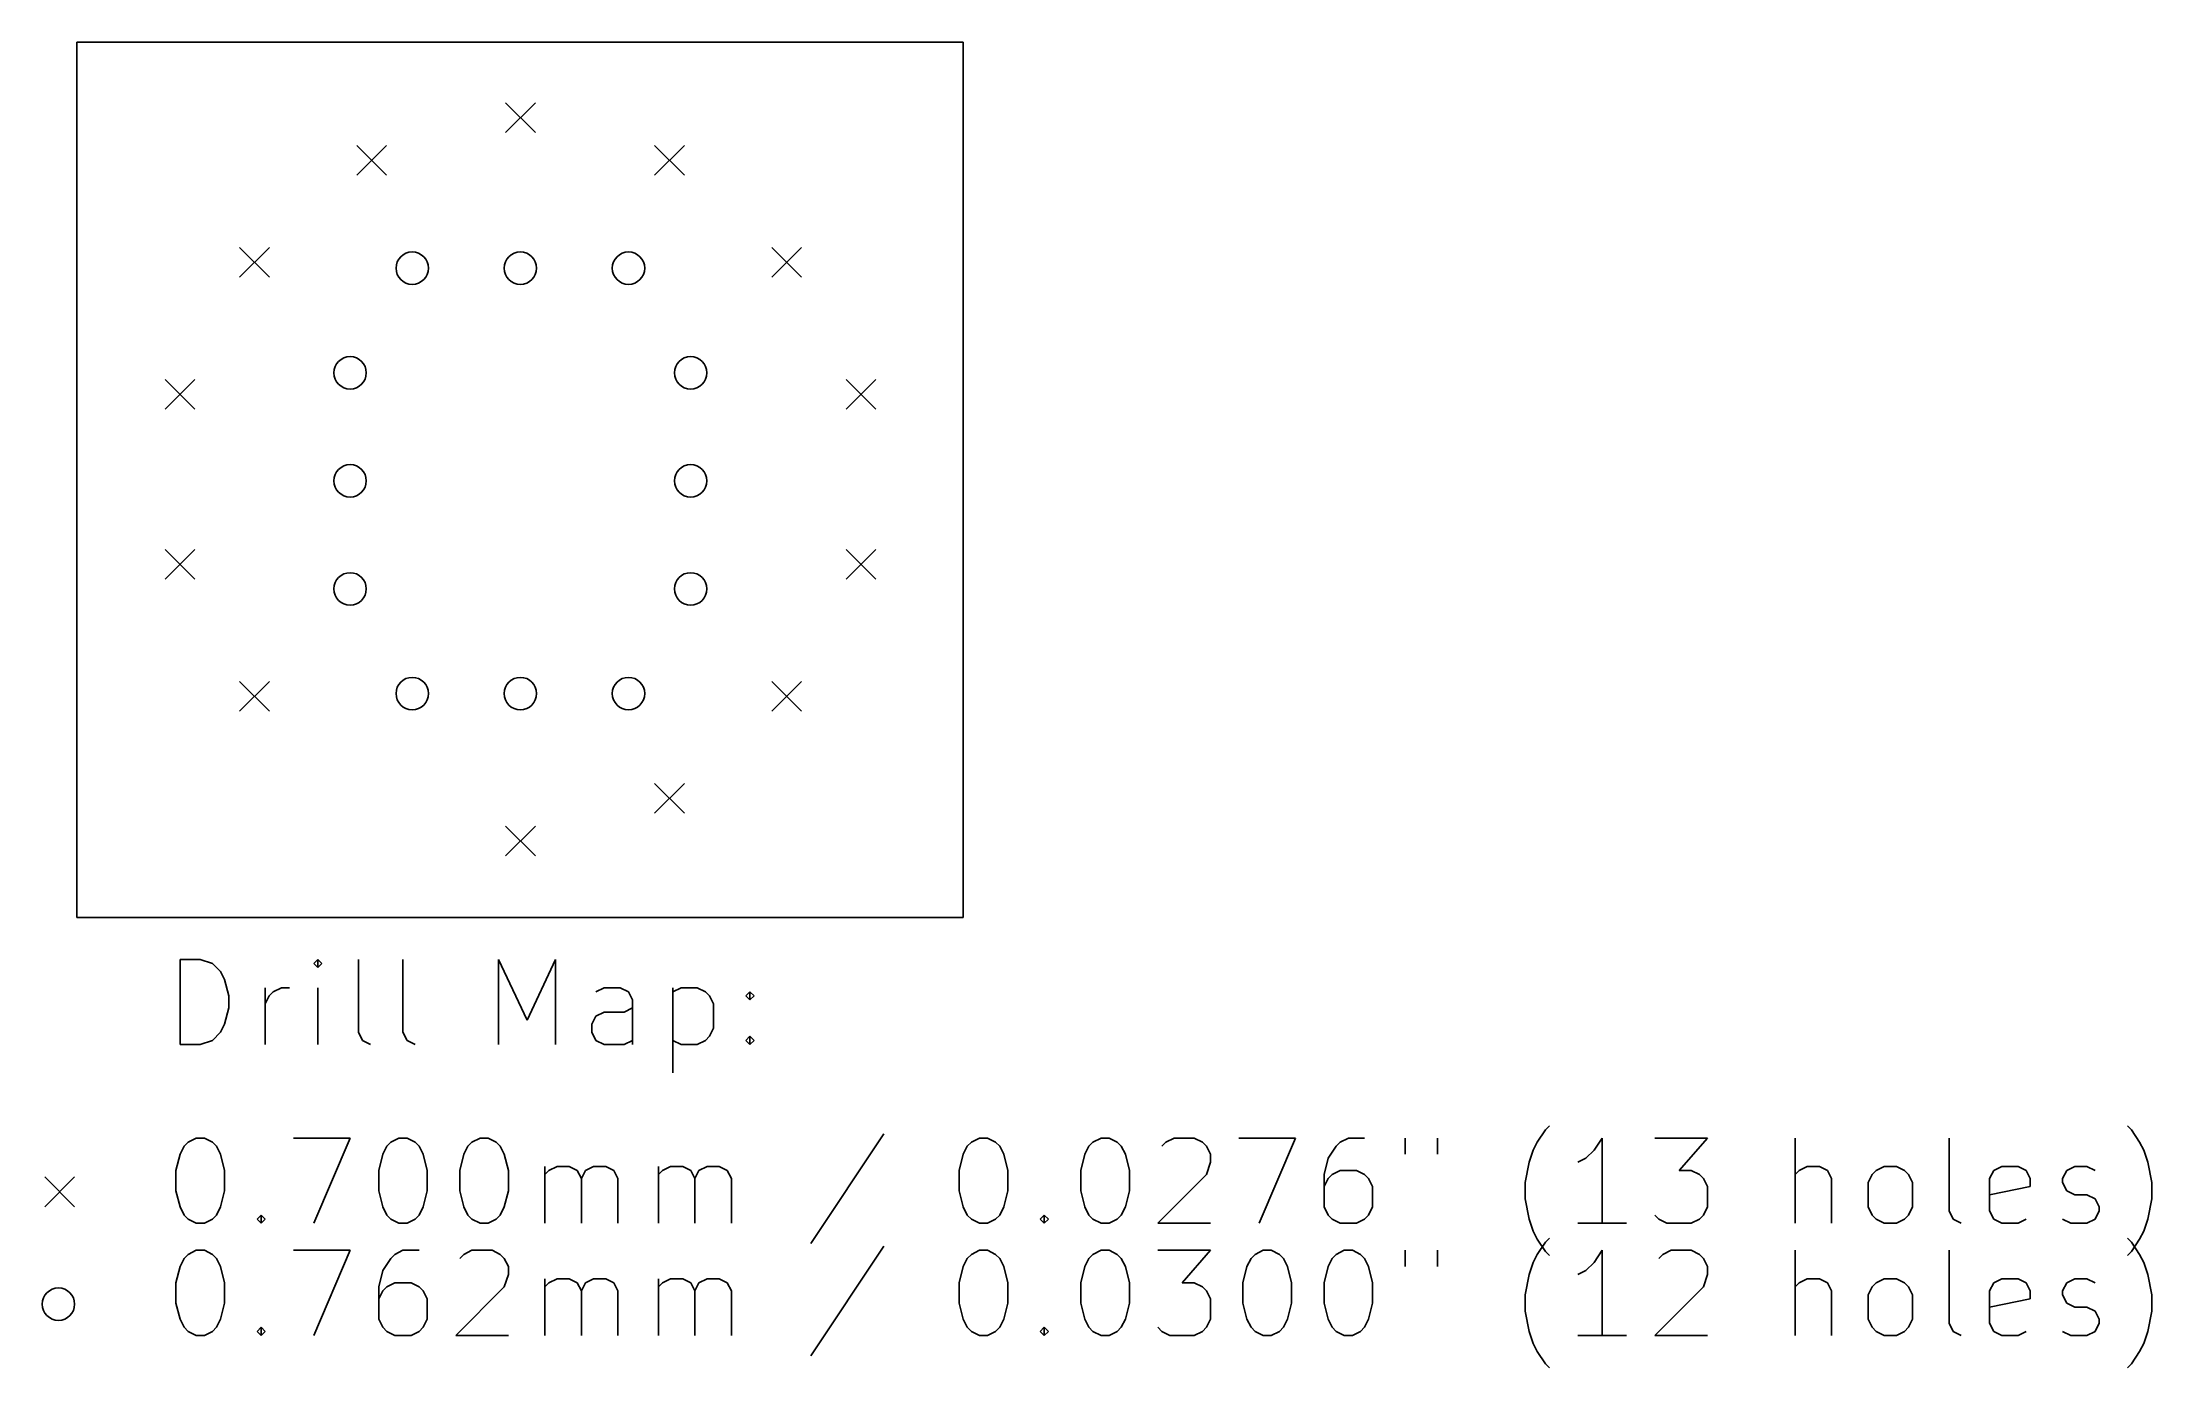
# Model space of a CAD drawing. Extents: x 5.68 to 7.63, y -5.19 to -3.96.
import ezdxf

# ---------------------------------------------------------------- set-up
doc = ezdxf.new("R2010")
doc.units = 0
doc.header["$MEASUREMENT"] = 0
doc.layers.add('BLACK', color=7, linetype='CONTINUOUS')

msp = doc.modelspace()

# ---------------------------------------------------------------- linework, layer by layer
at = {"layer": 'BLACK', "linetype": 'CONTINUOUS'}
for p, q in [((5.71, -3.96), (6.53, -3.96)), ((5.71, -4.77), (5.71, -3.96)), ((6.53, -3.96), (6.53, -4.77)), ((6.10669, -4.01614), (6.13425, -4.0437)), ((6.13425, -4.01614), (6.10669, -4.0437)), ((5.9689, -4.05551), (5.99646, -4.08307)), ((5.99646, -4.05551), (5.9689, -4.08307)), ((6.24449, -4.05551), (6.27205, -4.08307)), ((6.27205, -4.05551), (6.24449, -4.08307)), ((5.86063, -4.15), (5.88819, -4.17756)), ((5.88819, -4.15), (5.86063, -4.17756)), ((6.35276, -4.15), (6.38031, -4.17756)), ((6.38031, -4.15), (6.35276, -4.17756)), ((5.79173, -4.27205), (5.81929, -4.29961)), ((5.81929, -4.27205), (5.79173, -4.29961)), ((6.42165, -4.27205), (6.44921, -4.29961)), ((6.44921, -4.27205), (6.42165, -4.29961)), ((5.79173, -4.42953), (5.81929, -4.45709)), ((5.81929, -4.42953), (5.79173, -4.45709)), ((6.42165, -4.42953), (6.44921, -4.45709)), ((6.44921, -4.42953), (6.42165, -4.45709)), ((5.86063, -4.55157), (5.88819, -4.57913)), ((5.88819, -4.55157), (5.86063, -4.57913)), ((6.35276, -4.55157), (6.38031, -4.57913)), ((6.38031, -4.55157), (6.35276, -4.57913)), ((6.24449, -4.64606), (6.27205, -4.67362)), ((6.27205, -4.64606), (6.24449, -4.67362)), ((6.10669, -4.68543), (6.13425, -4.71299)), ((6.13425, -4.68543), (6.10669, -4.71299)), ((6.53, -4.77), (5.71, -4.77)), ((5.80552, -4.88751), (5.80552, -4.80877)), ((5.80552, -4.80877), (5.82427, -4.80877)), ((5.82427, -4.80877), (5.83552, -4.81252)), ((5.83552, -4.81252), (5.84301, -4.82002)), ((5.933, -4.80877), (5.92925, -4.81252)), ((5.92925, -4.81252), (5.933, -4.81627)), ((5.93675, -4.81252), (5.933, -4.80877)), ((5.933, -4.80877), (5.933, -4.81627)), ((5.933, -4.81627), (5.93675, -4.81252)), ((5.9705, -4.87626), (5.9705, -4.80877)), ((6.01174, -4.87626), (6.01174, -4.80877)), ((6.10023, -4.88751), (6.10023, -4.80877)), ((6.10023, -4.80877), (6.12648, -4.86501)), ((6.12648, -4.86501), (6.15273, -4.80877)), ((6.15273, -4.80877), (6.15273, -4.88751)), ((5.84301, -4.82002), (5.84676, -4.82752)), ((5.84676, -4.82752), (5.85051, -4.84252)), ((5.88426, -4.88751), (5.88426, -4.83502)), ((5.88801, -4.84252), (5.89176, -4.83877)), ((5.89176, -4.83877), (5.89926, -4.83502)), ((5.89926, -4.83502), (5.90676, -4.83502)), ((5.933, -4.88751), (5.933, -4.83502)), ((6.19772, -4.83502), (6.19022, -4.83877)), ((6.21272, -4.83502), (6.19772, -4.83502)), ((6.22022, -4.83877), (6.21272, -4.83502)), ((6.22397, -4.84627), (6.22022, -4.83877)), ((6.26146, -4.83502), (6.26146, -4.91376)), ((6.26146, -4.83877), (6.26896, -4.83502)), ((6.26896, -4.83502), (6.28396, -4.83502)), ((6.28396, -4.83502), (6.29146, -4.83877)), ((6.29146, -4.83877), (6.29521, -4.84252)), ((6.32895, -4.84252), (6.3327, -4.83877)), ((6.3327, -4.83877), (6.33645, -4.84252)), ((6.3327, -4.83877), (6.3327, -4.84627)), ((5.85051, -4.85376), (5.84676, -4.86876)), ((5.85051, -4.84252), (5.85051, -4.85376)), ((5.88426, -4.85001), (5.88801, -4.84252)), ((6.19022, -4.86126), (6.19772, -4.85751)), ((6.19772, -4.85751), (6.21647, -4.85751)), ((6.21647, -4.85751), (6.22397, -4.85376)), ((6.22397, -4.88751), (6.22397, -4.84627)), ((6.29521, -4.84252), (6.29896, -4.85001)), ((6.29896, -4.85001), (6.29896, -4.87251)), ((6.3327, -4.84627), (6.32895, -4.84252)), ((6.33645, -4.84252), (6.3327, -4.84627)), ((5.84301, -4.87626), (5.83552, -4.88376)), ((5.84676, -4.86876), (5.84301, -4.87626)), ((5.97425, -4.88376), (5.9705, -4.87626)), ((6.01549, -4.88376), (6.01174, -4.87626)), ((6.18647, -4.86876), (6.19022, -4.86126)), ((6.18647, -4.87626), (6.18647, -4.86876)), ((6.19022, -4.88376), (6.18647, -4.87626)), ((6.29896, -4.87251), (6.29521, -4.88001)), ((5.82427, -4.88751), (5.80552, -4.88751)), ((5.83552, -4.88376), (5.82427, -4.88751)), ((5.98175, -4.88751), (5.97425, -4.88376)), ((6.02299, -4.88751), (6.01549, -4.88376)), ((6.19772, -4.88751), (6.19022, -4.88376)), ((6.21647, -4.88751), (6.19772, -4.88751)), ((6.22397, -4.88376), (6.21647, -4.88751)), ((6.26896, -4.88751), (6.26146, -4.88376)), ((6.28396, -4.88751), (6.26896, -4.88751)), ((6.29146, -4.88376), (6.28396, -4.88751)), ((6.29521, -4.88001), (6.29146, -4.88376)), ((6.32895, -4.88376), (6.3327, -4.88001)), ((6.3327, -4.88751), (6.32895, -4.88376)), ((6.3327, -4.88001), (6.33645, -4.88376)), ((6.3327, -4.88001), (6.3327, -4.88751)), ((6.33645, -4.88376), (6.3327, -4.88751)), ((5.81302, -4.97787), (5.82052, -4.97412)), ((5.82052, -4.97412), (5.82802, -4.97412)), ((5.82802, -4.97412), (5.83552, -4.97787)), ((5.91051, -4.97412), (5.963, -4.97412)), ((5.963, -4.97412), (5.92925, -5.05286)), ((6.00049, -4.97787), (6.00799, -4.97412)), ((6.00799, -4.97412), (6.01549, -4.97412)), ((6.01549, -4.97412), (6.02299, -4.97787)), ((6.07549, -4.97787), (6.08298, -4.97412)), ((6.08298, -4.97412), (6.09048, -4.97412)), ((6.09048, -4.97412), (6.09798, -4.97787)), ((6.45644, -4.97037), (6.38895, -5.07161)), ((6.53743, -4.97787), (6.54493, -4.97412)), ((6.54493, -4.97412), (6.55243, -4.97412)), ((6.55243, -4.97412), (6.55993, -4.97787)), ((6.64991, -4.97787), (6.65741, -4.97412)), ((6.65741, -4.97412), (6.66491, -4.97412)), ((6.66491, -4.97412), (6.67241, -4.97787)), ((6.71741, -4.97787), (6.7249, -4.97412)), ((6.7249, -4.97412), (6.74365, -4.97412)), ((6.74365, -4.97412), (6.75115, -4.97787)), ((6.7849, -4.97412), (6.83739, -4.97412)), ((6.83739, -4.97412), (6.80364, -5.05286)), ((6.88613, -4.97412), (6.87864, -4.97787)), ((6.90113, -4.97412), (6.88613, -4.97412)), ((6.93863, -4.97412), (6.93863, -4.98912)), ((6.96862, -4.97412), (6.96862, -4.98912)), ((7.06086, -4.97787), (7.06836, -4.96663)), ((7.06836, -4.96663), (7.07211, -4.96288)), ((7.12085, -4.97412), (7.11336, -4.98537)), ((7.12085, -5.05286), (7.12085, -4.97412)), ((7.1696, -4.97412), (7.21834, -4.97412)), ((7.21834, -4.97412), (7.1921, -5.00412)), ((7.29933, -5.05286), (7.29933, -4.97412)), ((7.44181, -5.04162), (7.44181, -4.97412)), ((7.61054, -4.96663), (7.60679, -4.96288)), ((7.61804, -4.97787), (7.61054, -4.96663)), ((5.80177, -5.00412), (5.80552, -4.98912)), ((5.80552, -4.98912), (5.80927, -4.98162)), ((5.80927, -4.98162), (5.81302, -4.97787)), ((5.83552, -4.97787), (5.83927, -4.98162)), ((5.83927, -4.98162), (5.84301, -4.98912)), ((5.84301, -4.98912), (5.84676, -5.00412)), ((5.98925, -5.00412), (5.993, -4.98912)), ((5.993, -4.98912), (5.99675, -4.98162)), ((5.99675, -4.98162), (6.00049, -4.97787)), ((6.02299, -4.97787), (6.02674, -4.98162)), ((6.02674, -4.98162), (6.03049, -4.98912)), ((6.03049, -4.98912), (6.03424, -5.00412)), ((6.06424, -5.00412), (6.06799, -4.98912)), ((6.06799, -4.98912), (6.07174, -4.98162)), ((6.07174, -4.98162), (6.07549, -4.97787)), ((6.09798, -4.97787), (6.10173, -4.98162)), ((6.10173, -4.98162), (6.10548, -4.98912)), ((6.10548, -4.98912), (6.10923, -5.00412)), ((6.52618, -5.00412), (6.52993, -4.98912)), ((6.52993, -4.98912), (6.53368, -4.98162)), ((6.53368, -4.98162), (6.53743, -4.97787)), ((6.55993, -4.97787), (6.56367, -4.98162)), ((6.56367, -4.98162), (6.56742, -4.98912)), ((6.56742, -4.98912), (6.57117, -5.00412)), ((6.63867, -5.00412), (6.64241, -4.98912)), ((6.64241, -4.98912), (6.64616, -4.98162)), ((6.64616, -4.98162), (6.64991, -4.97787)), ((6.67241, -4.97787), (6.67616, -4.98162)), ((6.67616, -4.98162), (6.67991, -4.98912)), ((6.67991, -4.98912), (6.68366, -5.00412)), ((6.71366, -4.98162), (6.71741, -4.97787)), ((6.75115, -4.97787), (6.7549, -4.98162)), ((6.7549, -4.98162), (6.75865, -4.98912)), ((6.75865, -4.98912), (6.75865, -4.99662)), ((6.86739, -4.99287), (6.86364, -5.00787)), ((6.87489, -4.98162), (6.86739, -4.99287)), ((6.87864, -4.97787), (6.87489, -4.98162)), ((7.05336, -4.99662), (7.05711, -4.98537)), ((7.05711, -4.98537), (7.06086, -4.97787)), ((7.10586, -4.99287), (7.09836, -4.99662)), ((7.11336, -4.98537), (7.10586, -4.99287)), ((7.62179, -4.98537), (7.61804, -4.97787)), ((7.62554, -4.99662), (7.62179, -4.98537)), ((5.68047, -5.01016), (5.70803, -5.03772)), ((5.70803, -5.01016), (5.68047, -5.03772)), ((5.80177, -5.02287), (5.80177, -5.00412)), ((5.84676, -5.00412), (5.84676, -5.02287)), ((5.98925, -5.02287), (5.98925, -5.00412)), ((6.03424, -5.00412), (6.03424, -5.02287)), ((6.06424, -5.02287), (6.06424, -5.00412)), ((6.10923, -5.00412), (6.10923, -5.02287)), ((6.14298, -5.05286), (6.14298, -5.00037)), ((6.14298, -5.00787), (6.14673, -5.00412)), ((6.14673, -5.00412), (6.15423, -5.00037)), ((6.15423, -5.00037), (6.16547, -5.00037)), ((6.16547, -5.00037), (6.17297, -5.00412)), ((6.17297, -5.00412), (6.17672, -5.01162)), ((6.17672, -5.01162), (6.18047, -5.00412)), ((6.17672, -5.01162), (6.17672, -5.05286)), ((6.18047, -5.00412), (6.18797, -5.00037)), ((6.18797, -5.00037), (6.19922, -5.00037)), ((6.19922, -5.00037), (6.20672, -5.00412)), ((6.20672, -5.00412), (6.21047, -5.01162)), ((6.21047, -5.01162), (6.21047, -5.05286)), ((6.24796, -5.05286), (6.24796, -5.00037)), ((6.24796, -5.00787), (6.25171, -5.00412)), ((6.25171, -5.00412), (6.25921, -5.00037)), ((6.25921, -5.00037), (6.27046, -5.00037)), ((6.27046, -5.00037), (6.27796, -5.00412)), ((6.27796, -5.00412), (6.28171, -5.01162)), ((6.28171, -5.01162), (6.28546, -5.00412)), ((6.28171, -5.01162), (6.28171, -5.05286)), ((6.28546, -5.00412), (6.29296, -5.00037)), ((6.29296, -5.00037), (6.30421, -5.00037)), ((6.30421, -5.00037), (6.31171, -5.00412)), ((6.31171, -5.00412), (6.31546, -5.01162)), ((6.31546, -5.01162), (6.31546, -5.05286)), ((6.52618, -5.02287), (6.52618, -5.00412)), ((6.57117, -5.00412), (6.57117, -5.02287)), ((6.63867, -5.02287), (6.63867, -5.00412)), ((6.68366, -5.00412), (6.68366, -5.02287)), ((6.7549, -5.00787), (6.70991, -5.05286)), ((6.75865, -4.99662), (6.7549, -5.00787)), ((6.86364, -5.00787), (6.86364, -5.03787)), ((6.86739, -5.01162), (6.86364, -5.01912)), ((6.87114, -5.00787), (6.86739, -5.01162)), ((6.87864, -5.00412), (6.87114, -5.00787)), ((6.89363, -5.00412), (6.87864, -5.00412)), ((6.90113, -5.00787), (6.89363, -5.00412)), ((6.90488, -5.01162), (6.90113, -5.00787)), ((6.90863, -5.01912), (6.90488, -5.01162)), ((7.04961, -5.01537), (7.05336, -4.99662)), ((7.1921, -5.00412), (7.20334, -5.00412)), ((7.20334, -5.00412), (7.21084, -5.00787)), ((7.21084, -5.00787), (7.21459, -5.01162)), ((7.21459, -5.01162), (7.21834, -5.01912)), ((7.30308, -5.00412), (7.29933, -5.00787)), ((7.31058, -5.00037), (7.30308, -5.00412)), ((7.32183, -5.00037), (7.31058, -5.00037)), ((7.32933, -5.00412), (7.32183, -5.00037)), ((7.33308, -5.01162), (7.32933, -5.00412)), ((7.33308, -5.05286), (7.33308, -5.01162)), ((7.36682, -5.01537), (7.37057, -5.00787)), ((7.37057, -5.00787), (7.37432, -5.00412)), ((7.37432, -5.00412), (7.38182, -5.00037)), ((7.38182, -5.00037), (7.39307, -5.00037)), ((7.39307, -5.00037), (7.40057, -5.00412)), ((7.40057, -5.00412), (7.40432, -5.00787)), ((7.40432, -5.00787), (7.40807, -5.01537)), ((7.47931, -5.01162), (7.48306, -5.00412)), ((7.47931, -5.04162), (7.47931, -5.01162)), ((7.48306, -5.00412), (7.49056, -5.00037)), ((7.49056, -5.00037), (7.50556, -5.00037)), ((7.50556, -5.00037), (7.51306, -5.00412)), ((7.51306, -5.00412), (7.51681, -5.01162)), ((7.51681, -5.01162), (7.51681, -5.01912)), ((7.5468, -5.01162), (7.55055, -5.00412)), ((7.5468, -5.01537), (7.5468, -5.01162)), ((7.55055, -5.00412), (7.55805, -5.00037)), ((7.55805, -5.00037), (7.5693, -5.00037)), ((7.5693, -5.00037), (7.5768, -5.00412)), ((7.62929, -5.01537), (7.62554, -4.99662)), ((5.80552, -5.03787), (5.80177, -5.02287)), ((5.84676, -5.02287), (5.84301, -5.03787)), ((5.993, -5.03787), (5.98925, -5.02287)), ((6.03424, -5.02287), (6.03049, -5.03787)), ((6.06799, -5.03787), (6.06424, -5.02287)), ((6.10923, -5.02287), (6.10548, -5.03787)), ((6.52993, -5.03787), (6.52618, -5.02287)), ((6.57117, -5.02287), (6.56742, -5.03787)), ((6.64241, -5.03787), (6.63867, -5.02287)), ((6.68366, -5.02287), (6.67991, -5.03787)), ((6.90863, -5.03787), (6.90863, -5.01912)), ((7.04961, -5.03037), (7.04961, -5.01537)), ((7.05336, -5.04912), (7.04961, -5.03037)), ((7.21834, -5.01912), (7.21834, -5.03787)), ((7.36682, -5.03787), (7.36682, -5.01537)), ((7.40807, -5.01537), (7.40807, -5.03787)), ((7.51681, -5.01912), (7.47931, -5.02662)), ((7.55055, -5.02287), (7.5468, -5.01537)), ((7.55805, -5.02662), (7.55055, -5.02287)), ((7.5693, -5.02662), (7.55805, -5.02662)), ((7.5768, -5.03037), (7.5693, -5.02662)), ((7.58055, -5.03787), (7.5768, -5.03037)), ((7.62554, -5.04912), (7.62929, -5.03037)), ((7.62929, -5.03037), (7.62929, -5.01537)), ((5.80927, -5.04537), (5.80552, -5.03787)), ((5.81302, -5.04912), (5.80927, -5.04537)), ((5.82052, -5.05286), (5.81302, -5.04912)), ((5.82802, -5.05286), (5.82052, -5.05286)), ((5.83552, -5.04912), (5.82802, -5.05286)), ((5.83927, -5.04537), (5.83552, -5.04912)), ((5.84301, -5.03787), (5.83927, -5.04537)), ((5.87676, -5.04912), (5.88051, -5.04537)), ((5.88051, -5.05286), (5.87676, -5.04912)), ((5.88051, -5.04537), (5.88426, -5.04912)), ((5.88051, -5.04537), (5.88051, -5.05286)), ((5.88426, -5.04912), (5.88051, -5.05286)), ((5.99675, -5.04537), (5.993, -5.03787)), ((6.00049, -5.04912), (5.99675, -5.04537)), ((6.00799, -5.05286), (6.00049, -5.04912)), ((6.01549, -5.05286), (6.00799, -5.05286)), ((6.02299, -5.04912), (6.01549, -5.05286)), ((6.02674, -5.04537), (6.02299, -5.04912)), ((6.03049, -5.03787), (6.02674, -5.04537)), ((6.07174, -5.04537), (6.06799, -5.03787)), ((6.07549, -5.04912), (6.07174, -5.04537)), ((6.08298, -5.05286), (6.07549, -5.04912)), ((6.09048, -5.05286), (6.08298, -5.05286)), ((6.09798, -5.04912), (6.09048, -5.05286)), ((6.10173, -5.04537), (6.09798, -5.04912)), ((6.10548, -5.03787), (6.10173, -5.04537)), ((6.53368, -5.04537), (6.52993, -5.03787)), ((6.53743, -5.04912), (6.53368, -5.04537)), ((6.54493, -5.05286), (6.53743, -5.04912)), ((6.55243, -5.05286), (6.54493, -5.05286)), ((6.55993, -5.04912), (6.55243, -5.05286)), ((6.56367, -5.04537), (6.55993, -5.04912)), ((6.56742, -5.03787), (6.56367, -5.04537)), ((6.60117, -5.04912), (6.60492, -5.04537)), ((6.60492, -5.05286), (6.60117, -5.04912)), ((6.60492, -5.04537), (6.60867, -5.04912)), ((6.60492, -5.04537), (6.60492, -5.05286)), ((6.60867, -5.04912), (6.60492, -5.05286)), ((6.64616, -5.04537), (6.64241, -5.03787)), ((6.64991, -5.04912), (6.64616, -5.04537)), ((6.65741, -5.05286), (6.64991, -5.04912)), ((6.66491, -5.05286), (6.65741, -5.05286)), ((6.67241, -5.04912), (6.66491, -5.05286)), ((6.67616, -5.04537), (6.67241, -5.04912)), ((6.67991, -5.03787), (6.67616, -5.04537)), ((6.70991, -5.05286), (6.75865, -5.05286)), ((6.86364, -5.03787), (6.86739, -5.04537)), ((6.86739, -5.04537), (6.87114, -5.04912)), ((6.87114, -5.04912), (6.87864, -5.05286)), ((6.87864, -5.05286), (6.89363, -5.05286)), ((6.89363, -5.05286), (6.90113, -5.04912)), ((6.90113, -5.04912), (6.90488, -5.04537)), ((6.90488, -5.04537), (6.90863, -5.03787)), ((7.05711, -5.06036), (7.05336, -5.04912)), ((7.14335, -5.05286), (7.09836, -5.05286)), ((7.17335, -5.04912), (7.1696, -5.04537)), ((7.18085, -5.05286), (7.17335, -5.04912)), ((7.20334, -5.05286), (7.18085, -5.05286)), ((7.21084, -5.04912), (7.20334, -5.05286)), ((7.21459, -5.04537), (7.21084, -5.04912)), ((7.21834, -5.03787), (7.21459, -5.04537)), ((7.37057, -5.04537), (7.36682, -5.03787)), ((7.37432, -5.04912), (7.37057, -5.04537)), ((7.38182, -5.05286), (7.37432, -5.04912)), ((7.39307, -5.05286), (7.38182, -5.05286)), ((7.40057, -5.04912), (7.39307, -5.05286)), ((7.40432, -5.04537), (7.40057, -5.04912)), ((7.40807, -5.03787), (7.40432, -5.04537)), ((7.44556, -5.04912), (7.44181, -5.04162)), ((7.45306, -5.05286), (7.44556, -5.04912)), ((7.48306, -5.04912), (7.47931, -5.04162)), ((7.49056, -5.05286), (7.48306, -5.04912)), ((7.50556, -5.05286), (7.49056, -5.05286)), ((7.51306, -5.04912), (7.50556, -5.05286)), ((7.5468, -5.04912), (7.5543, -5.05286)), ((7.5543, -5.05286), (7.5693, -5.05286)), ((7.5693, -5.05286), (7.5768, -5.04912)), ((7.5768, -5.04912), (7.58055, -5.04162)), ((7.58055, -5.04162), (7.58055, -5.03787)), ((7.62179, -5.06036), (7.62554, -5.04912)), ((7.06086, -5.06786), (7.05711, -5.06036)), ((7.06836, -5.07911), (7.06086, -5.06786)), ((7.06086, -5.08181), (7.06836, -5.07056)), ((7.06836, -5.07056), (7.07211, -5.06681)), ((7.61054, -5.07056), (7.60679, -5.06681)), ((7.61054, -5.07911), (7.61804, -5.06786)), ((7.61804, -5.08181), (7.61054, -5.07056)), ((7.61804, -5.06786), (7.62179, -5.06036)), ((5.80552, -5.09306), (5.80927, -5.08556)), ((5.80927, -5.08556), (5.81302, -5.08181)), ((5.81302, -5.08181), (5.82052, -5.07806)), ((5.82052, -5.07806), (5.82802, -5.07806)), ((5.82802, -5.07806), (5.83552, -5.08181)), ((5.83552, -5.08181), (5.83927, -5.08556)), ((5.83927, -5.08556), (5.84301, -5.09306)), ((5.91051, -5.07806), (5.963, -5.07806)), ((5.963, -5.07806), (5.92925, -5.1568)), ((6.00049, -5.08556), (5.993, -5.09681)), ((6.00424, -5.08181), (6.00049, -5.08556)), ((6.01174, -5.07806), (6.00424, -5.08181)), ((6.02674, -5.07806), (6.01174, -5.07806)), ((6.06424, -5.08556), (6.06799, -5.08181)), ((6.06799, -5.08181), (6.07549, -5.07806)), ((6.07549, -5.07806), (6.09423, -5.07806)), ((6.09423, -5.07806), (6.10173, -5.08181)), ((6.10173, -5.08181), (6.10548, -5.08556)), ((6.10548, -5.08556), (6.10923, -5.09306)), ((6.45644, -5.07431), (6.38895, -5.17555)), ((6.52993, -5.09306), (6.53368, -5.08556)), ((6.53368, -5.08556), (6.53743, -5.08181)), ((6.53743, -5.08181), (6.54493, -5.07806)), ((6.54493, -5.07806), (6.55243, -5.07806)), ((6.55243, -5.07806), (6.55993, -5.08181)), ((6.55993, -5.08181), (6.56367, -5.08556)), ((6.56367, -5.08556), (6.56742, -5.09306)), ((6.64241, -5.09306), (6.64616, -5.08556)), ((6.64616, -5.08556), (6.64991, -5.08181)), ((6.64991, -5.08181), (6.65741, -5.07806)), ((6.65741, -5.07806), (6.66491, -5.07806)), ((6.66491, -5.07806), (6.67241, -5.08181)), ((6.67241, -5.08181), (6.67616, -5.08556)), ((6.67616, -5.08556), (6.67991, -5.09306)), ((6.70991, -5.07806), (6.75865, -5.07806)), ((6.75865, -5.07806), (6.7324, -5.10806)), ((6.7924, -5.09306), (6.79615, -5.08556)), ((6.79615, -5.08556), (6.7999, -5.08181)), ((6.7999, -5.08181), (6.80739, -5.07806)), ((6.80739, -5.07806), (6.81489, -5.07806)), ((6.81489, -5.07806), (6.82239, -5.08181)), ((6.82239, -5.08181), (6.82614, -5.08556)), ((6.82614, -5.08556), (6.82989, -5.09306)), ((6.86739, -5.09306), (6.87114, -5.08556)), ((6.87114, -5.08556), (6.87489, -5.08181)), ((6.87489, -5.08181), (6.88238, -5.07806)), ((6.88238, -5.07806), (6.88988, -5.07806)), ((6.88988, -5.07806), (6.89738, -5.08181)), ((6.89738, -5.08181), (6.90113, -5.08556)), ((6.90113, -5.08556), (6.90488, -5.09306)), ((6.93863, -5.07806), (6.93863, -5.09306)), ((6.96862, -5.07806), (6.96862, -5.09306)), ((7.05336, -5.10056), (7.05711, -5.08931)), ((7.05711, -5.08931), (7.06086, -5.08181)), ((7.07211, -5.08286), (7.06836, -5.07911)), ((7.11336, -5.08931), (7.10586, -5.09681)), ((7.12085, -5.07806), (7.11336, -5.08931)), ((7.12085, -5.1568), (7.12085, -5.07806)), ((7.17335, -5.08556), (7.1771, -5.08181)), ((7.1771, -5.08181), (7.1846, -5.07806)), ((7.1846, -5.07806), (7.20334, -5.07806)), ((7.20334, -5.07806), (7.21084, -5.08181)), ((7.21084, -5.08181), (7.21459, -5.08556)), ((7.21459, -5.08556), (7.21834, -5.09306)), ((7.29933, -5.1568), (7.29933, -5.07806)), ((7.44181, -5.14555), (7.44181, -5.07806)), ((7.60679, -5.08286), (7.61054, -5.07911)), ((7.62179, -5.08931), (7.61804, -5.08181)), ((7.62554, -5.10056), (7.62179, -5.08931)), ((5.80177, -5.10806), (5.80552, -5.09306)), ((5.80177, -5.12681), (5.80177, -5.10806)), ((5.84301, -5.09306), (5.84676, -5.10806)), ((5.84676, -5.10806), (5.84676, -5.12681)), ((5.993, -5.09681), (5.98925, -5.11181)), ((5.98925, -5.11181), (5.98925, -5.1418)), ((5.99675, -5.11181), (5.993, -5.11556)), ((6.00424, -5.10806), (5.99675, -5.11181)), ((6.01924, -5.10806), (6.00424, -5.10806)), ((6.02674, -5.11181), (6.01924, -5.10806)), ((6.03049, -5.11556), (6.02674, -5.11181)), ((6.10548, -5.11181), (6.06049, -5.1568)), ((6.10923, -5.10056), (6.10548, -5.11181)), ((6.10923, -5.09306), (6.10923, -5.10056)), ((6.14298, -5.1568), (6.14298, -5.10431)), ((6.14298, -5.11181), (6.14673, -5.10806)), ((6.14673, -5.10806), (6.15423, -5.10431)), ((6.15423, -5.10431), (6.16547, -5.10431)), ((6.16547, -5.10431), (6.17297, -5.10806)), ((6.17297, -5.10806), (6.17672, -5.11556)), ((6.17672, -5.11556), (6.18047, -5.10806)), ((6.18047, -5.10806), (6.18797, -5.10431)), ((6.18797, -5.10431), (6.19922, -5.10431)), ((6.19922, -5.10431), (6.20672, -5.10806)), ((6.20672, -5.10806), (6.21047, -5.11556)), ((6.24796, -5.1568), (6.24796, -5.10431)), ((6.24796, -5.11181), (6.25171, -5.10806)), ((6.25171, -5.10806), (6.25921, -5.10431)), ((6.25921, -5.10431), (6.27046, -5.10431)), ((6.27046, -5.10431), (6.27796, -5.10806)), ((6.27796, -5.10806), (6.28171, -5.11556)), ((6.28171, -5.11556), (6.28546, -5.10806)), ((6.28546, -5.10806), (6.29296, -5.10431)), ((6.29296, -5.10431), (6.30421, -5.10431)), ((6.30421, -5.10431), (6.31171, -5.10806)), ((6.31171, -5.10806), (6.31546, -5.11556)), ((6.52618, -5.10806), (6.52993, -5.09306)), ((6.52618, -5.12681), (6.52618, -5.10806)), ((6.56742, -5.09306), (6.57117, -5.10806)), ((6.57117, -5.10806), (6.57117, -5.12681)), ((6.63867, -5.10806), (6.64241, -5.09306)), ((6.63867, -5.12681), (6.63867, -5.10806)), ((6.67991, -5.09306), (6.68366, -5.10806)), ((6.68366, -5.10806), (6.68366, -5.12681)), ((6.7324, -5.10806), (6.74365, -5.10806)), ((6.74365, -5.10806), (6.75115, -5.11181)), ((6.75115, -5.11181), (6.7549, -5.11556)), ((6.78865, -5.10806), (6.7924, -5.09306)), ((6.78865, -5.12681), (6.78865, -5.10806)), ((6.82989, -5.09306), (6.83364, -5.10806)), ((6.83364, -5.10806), (6.83364, -5.12681)), ((6.86364, -5.10806), (6.86739, -5.09306)), ((6.86364, -5.12681), (6.86364, -5.10806)), ((6.90488, -5.09306), (6.90863, -5.10806)), ((6.90863, -5.10806), (6.90863, -5.12681)), ((7.04961, -5.11931), (7.05336, -5.10056)), ((7.10586, -5.09681), (7.09836, -5.10056)), ((7.21459, -5.11181), (7.1696, -5.1568)), ((7.21834, -5.10056), (7.21459, -5.11181)), ((7.21834, -5.09306), (7.21834, -5.10056)), ((7.30308, -5.10806), (7.29933, -5.11181)), ((7.31058, -5.10431), (7.30308, -5.10806)), ((7.32183, -5.10431), (7.31058, -5.10431)), ((7.32933, -5.10806), (7.32183, -5.10431)), ((7.33308, -5.11556), (7.32933, -5.10806)), ((7.36682, -5.11931), (7.37057, -5.11181)), ((7.37057, -5.11181), (7.37432, -5.10806)), ((7.37432, -5.10806), (7.38182, -5.10431)), ((7.38182, -5.10431), (7.39307, -5.10431)), ((7.39307, -5.10431), (7.40057, -5.10806)), ((7.40057, -5.10806), (7.40432, -5.11181)), ((7.40432, -5.11181), (7.40807, -5.11931)), ((7.47931, -5.11556), (7.48306, -5.10806)), ((7.48306, -5.10806), (7.49056, -5.10431)), ((7.49056, -5.10431), (7.50556, -5.10431)), ((7.50556, -5.10431), (7.51306, -5.10806)), ((7.51306, -5.10806), (7.51681, -5.11556)), ((7.5468, -5.11556), (7.55055, -5.10806)), ((7.55055, -5.10806), (7.55805, -5.10431)), ((7.55805, -5.10431), (7.5693, -5.10431)), ((7.5693, -5.10431), (7.5768, -5.10806)), ((7.62929, -5.11931), (7.62554, -5.10056)), ((5.80552, -5.1418), (5.80177, -5.12681)), ((5.84676, -5.12681), (5.84301, -5.1418)), ((5.993, -5.11556), (5.98925, -5.12306)), ((6.03424, -5.12306), (6.03049, -5.11556)), ((6.03424, -5.1418), (6.03424, -5.12306)), ((6.17672, -5.11556), (6.17672, -5.1568)), ((6.21047, -5.11556), (6.21047, -5.1568)), ((6.28171, -5.11556), (6.28171, -5.1568)), ((6.31546, -5.11556), (6.31546, -5.1568)), ((6.52993, -5.1418), (6.52618, -5.12681)), ((6.57117, -5.12681), (6.56742, -5.1418)), ((6.64241, -5.1418), (6.63867, -5.12681)), ((6.68366, -5.12681), (6.67991, -5.1418)), ((6.7549, -5.11556), (6.75865, -5.12306)), ((6.75865, -5.12306), (6.75865, -5.1418)), ((6.7924, -5.1418), (6.78865, -5.12681)), ((6.83364, -5.12681), (6.82989, -5.1418)), ((6.86739, -5.1418), (6.86364, -5.12681)), ((6.90863, -5.12681), (6.90488, -5.1418)), ((7.04961, -5.1343), (7.04961, -5.11931)), ((7.33308, -5.1568), (7.33308, -5.11556)), ((7.36682, -5.1418), (7.36682, -5.11931)), ((7.40807, -5.11931), (7.40807, -5.1418)), ((7.47931, -5.14555), (7.47931, -5.11556)), ((7.51681, -5.12306), (7.47931, -5.13055)), ((7.51681, -5.11556), (7.51681, -5.12306)), ((7.5468, -5.11931), (7.5468, -5.11556)), ((7.55055, -5.12681), (7.5468, -5.11931)), ((7.55805, -5.13055), (7.55055, -5.12681)), ((7.5693, -5.13055), (7.55805, -5.13055)), ((7.5768, -5.1343), (7.5693, -5.13055)), ((7.62929, -5.1343), (7.62929, -5.11931)), ((5.80927, -5.1493), (5.80552, -5.1418)), ((5.81302, -5.15305), (5.80927, -5.1493)), ((5.83927, -5.1493), (5.83552, -5.15305)), ((5.84301, -5.1418), (5.83927, -5.1493)), ((5.87676, -5.15305), (5.88051, -5.1493)), ((5.88051, -5.1493), (5.88426, -5.15305)), ((5.88051, -5.1493), (5.88051, -5.1568)), ((5.98925, -5.1418), (5.993, -5.1493)), ((5.993, -5.1493), (5.99675, -5.15305)), ((6.02674, -5.15305), (6.03049, -5.1493)), ((6.03049, -5.1493), (6.03424, -5.1418)), ((6.53368, -5.1493), (6.52993, -5.1418)), ((6.53743, -5.15305), (6.53368, -5.1493)), ((6.56367, -5.1493), (6.55993, -5.15305)), ((6.56742, -5.1418), (6.56367, -5.1493)), ((6.60117, -5.15305), (6.60492, -5.1493)), ((6.60492, -5.1493), (6.60867, -5.15305)), ((6.60492, -5.1493), (6.60492, -5.1568)), ((6.64616, -5.1493), (6.64241, -5.1418)), ((6.64991, -5.15305), (6.64616, -5.1493)), ((6.67616, -5.1493), (6.67241, -5.15305)), ((6.67991, -5.1418), (6.67616, -5.1493)), ((6.71366, -5.15305), (6.70991, -5.1493)), ((6.7549, -5.1493), (6.75115, -5.15305)), ((6.75865, -5.1418), (6.7549, -5.1493)), ((6.79615, -5.1493), (6.7924, -5.1418)), ((6.7999, -5.15305), (6.79615, -5.1493)), ((6.82614, -5.1493), (6.82239, -5.15305)), ((6.82989, -5.1418), (6.82614, -5.1493)), ((6.87114, -5.1493), (6.86739, -5.1418)), ((6.87489, -5.15305), (6.87114, -5.1493)), ((6.90113, -5.1493), (6.89738, -5.15305)), ((6.90488, -5.1418), (6.90113, -5.1493)), ((7.05336, -5.15305), (7.04961, -5.1343)), ((7.37057, -5.1493), (7.36682, -5.1418)), ((7.37432, -5.15305), (7.37057, -5.1493)), ((7.40432, -5.1493), (7.40057, -5.15305)), ((7.40807, -5.1418), (7.40432, -5.1493)), ((7.44556, -5.15305), (7.44181, -5.14555)), ((7.48306, -5.15305), (7.47931, -5.14555)), ((7.58055, -5.1418), (7.5768, -5.1343)), ((7.5768, -5.15305), (7.58055, -5.14555)), ((7.58055, -5.14555), (7.58055, -5.1418)), ((7.62554, -5.15305), (7.62929, -5.1343)), ((5.82052, -5.1568), (5.81302, -5.15305)), ((5.82802, -5.1568), (5.82052, -5.1568)), ((5.83552, -5.15305), (5.82802, -5.1568)), ((5.88051, -5.1568), (5.87676, -5.15305)), ((5.88426, -5.15305), (5.88051, -5.1568)), ((5.99675, -5.15305), (6.00424, -5.1568)), ((6.00424, -5.1568), (6.01924, -5.1568)), ((6.01924, -5.1568), (6.02674, -5.15305)), ((6.06049, -5.1568), (6.10923, -5.1568)), ((6.54493, -5.1568), (6.53743, -5.15305)), ((6.55243, -5.1568), (6.54493, -5.1568)), ((6.55993, -5.15305), (6.55243, -5.1568)), ((6.60492, -5.1568), (6.60117, -5.15305)), ((6.60867, -5.15305), (6.60492, -5.1568)), ((6.65741, -5.1568), (6.64991, -5.15305)), ((6.66491, -5.1568), (6.65741, -5.1568)), ((6.67241, -5.15305), (6.66491, -5.1568)), ((6.72115, -5.1568), (6.71366, -5.15305)), ((6.74365, -5.1568), (6.72115, -5.1568)), ((6.75115, -5.15305), (6.74365, -5.1568)), ((6.80739, -5.1568), (6.7999, -5.15305)), ((6.81489, -5.1568), (6.80739, -5.1568)), ((6.82239, -5.15305), (6.81489, -5.1568)), ((6.88238, -5.1568), (6.87489, -5.15305)), ((6.88988, -5.1568), (6.88238, -5.1568)), ((6.89738, -5.15305), (6.88988, -5.1568)), ((7.05711, -5.1643), (7.05336, -5.15305)), ((7.06086, -5.1718), (7.05711, -5.1643)), ((7.14335, -5.1568), (7.09836, -5.1568)), ((7.1696, -5.1568), (7.21834, -5.1568)), ((7.38182, -5.1568), (7.37432, -5.15305)), ((7.39307, -5.1568), (7.38182, -5.1568)), ((7.40057, -5.15305), (7.39307, -5.1568)), ((7.45306, -5.1568), (7.44556, -5.15305)), ((7.49056, -5.1568), (7.48306, -5.15305)), ((7.50556, -5.1568), (7.49056, -5.1568)), ((7.51306, -5.15305), (7.50556, -5.1568)), ((7.5468, -5.15305), (7.5543, -5.1568)), ((7.5543, -5.1568), (7.5693, -5.1568)), ((7.5693, -5.1568), (7.5768, -5.15305)), ((7.61804, -5.1718), (7.62179, -5.1643)), ((7.62179, -5.1643), (7.62554, -5.15305)), ((7.06836, -5.18305), (7.06086, -5.1718)), ((7.07211, -5.1868), (7.06836, -5.18305)), ((7.60679, -5.1868), (7.61054, -5.18305)), ((7.61054, -5.18305), (7.61804, -5.1718))]:
    msp.add_line(p, q, dxfattribs=at)
at = {"layer": 'BLACK'}
for centre in [(6.02031, -4.16913), (6.12031, -4.16913), (6.22031, -4.16913), (5.96283, -4.26598), (6.2778, -4.26598), (5.96283, -4.36598), (6.2778, -4.36598), (5.96283, -4.46598), (6.2778, -4.46598), (6.02031, -4.56283), (6.12031, -4.56283), (6.22031, -4.56283), (5.69303, -5.12787)]:
    msp.add_circle(centre, 0.015, dxfattribs=at)

doc.saveas('drawing.dxf')
